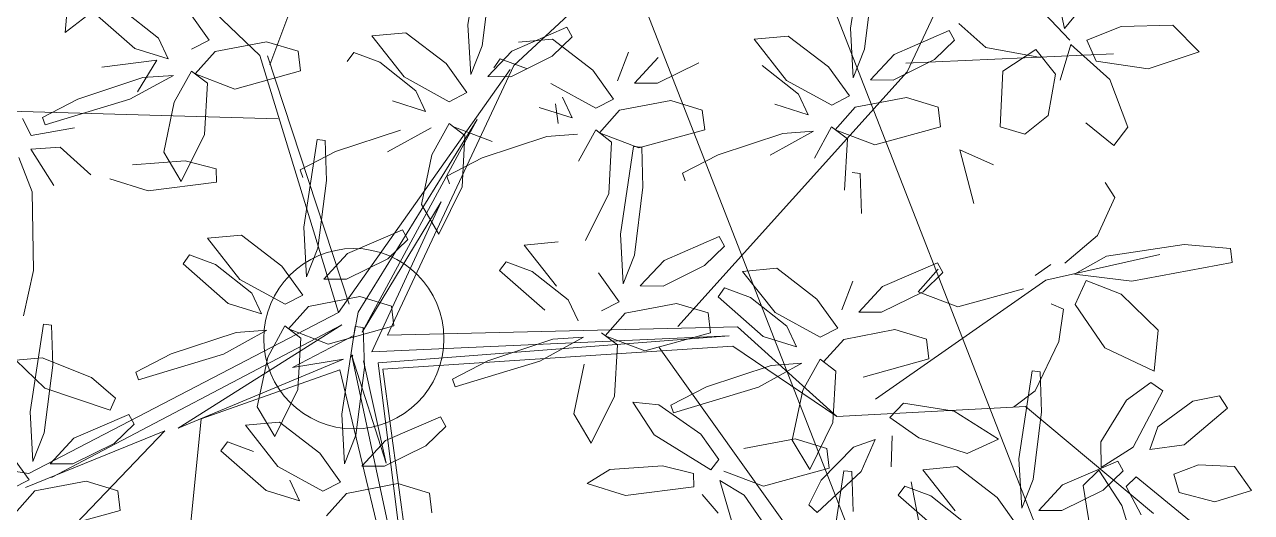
# Model space of a CAD drawing. Header units: millimetres. Extents: x 4980 to 19099, y 3891 to 5773.
# Drawn here: x 5585.61 to 5620.56, y 4335.84 to 4349.73 of the extents above; entities that cross this region are included whole.
import ezdxf

# ---------------------------------------------------------------- set-up
doc = ezdxf.new("R2010")
doc.units = ezdxf.units.MM
doc.layers.add('no3_ahşap gorunus on kalın', color=34, linetype='Continuous', lineweight=20)
doc.layers.add('no3_ölçü tefriş', color=252, linetype='Continuous', lineweight=0)

# ---------------------------------------------------------------- blocks, each defined once
blk = doc.blocks.new('p34')
at = {"color": 44}
for p, q in [((1694.436, -14137.067), (1688.808, -14122.302)), ((1694.72, -14136.809), (1705.34, -14126.519)), ((1676.283, -14137.346), (1673.404, -14131.319)), ((1687.482, -14137.116), (1682.755, -14132.766)), ((1676.318, -14137.098), (1670.396, -14136.858)), ((1692.198, -14143.891), (1694.497, -14136.818)), ((1692.508, -14144.125), (1694.72, -14136.809)), ((1682.842, -14144.569), (1676.283, -14137.346)), ((1691.114, -14144.782), (1687.482, -14137.116)), ((1692.508, -14144.125), (1687.589, -14137.234)), ((1694.199, -14138.612), (1712.916, -14138.004)), ((1691.944, -14144.122), (1688.533, -14138.654)), ((1688.533, -14138.654), (1691.834, -14144.693)), ((1691.834, -14144.693), (1689.564, -14140.991)), ((1689.564, -14140.991), (1691.56, -14145.247)), ((1677.216, -14146.653), (1672.35, -14143.293)), ((1692.072, -14144.782), (1691.944, -14144.122)), ((1692.508, -14144.125), (1701.348, -14148.674)), ((1681.141, -14144.583), (1678.323, -14147.141)), ((1691.114, -14144.782), (1681.141, -14144.583)), ((1692.412, -14144.474), (1697.09, -14147.395)), ((1700.697, -14148.791), (1692.412, -14144.474)), ((1691.56, -14145.247), (1681.376, -14144.838)), ((1681.376, -14144.838), (1691.38, -14145.568)), ((1693.827, -14145.686), (1692.072, -14144.782)), ((1683.379, -14145.161), (1673.489, -14159.11)), ((1681.275, -14145.128), (1678.323, -14147.141)), ((1691.245, -14145.741), (1681.275, -14145.128)), ((1690.433, -14153.439), (1692.127, -14145.361)), ((1692.127, -14145.361), (1691.165, -14148.417)), ((1689.745, -14157.312), (1691.245, -14145.741)), ((1692.477, -14145.759), (1689.745, -14157.312)), ((1691.38, -14145.568), (1690.433, -14153.439)), ((1691.165, -14148.417), (1691.795, -14145.506)), ((1697.09, -14147.395), (1692.365, -14145.451)), ((1692.365, -14145.451), (1693.827, -14145.686)), ((1696.426, -14147.139), (1692.477, -14145.759)), ((1701.348, -14148.674), (1714.309, -14146.676)), ((1672.948, -14146.882), (1669.312, -14149.94)), ((1678.323, -14147.141), (1672.948, -14146.882)), ((1696.426, -14147.139), (1697.633, -14158.576)), ((1701.444, -14149.067), (1697.468, -14147.471)), ((1709.373, -14159.799), (1697.468, -14147.471))]:
    blk.add_line(p, q, dxfattribs=at)
at = {"color": 66}
for p, q in [((1688.785, -14135.956), (1688.395, -14133.462)), ((1677.89, -14136.095), (1677.501, -14133.601)), ((1677.241, -14134.764), (1677.493, -14136.692)), ((1688.136, -14134.625), (1688.387, -14136.553)), ((1671.792, -14136.131), (1671.058, -14135.243)), ((1671.638, -14136.465), (1672.554, -14135.503)), ((1671.951, -14135.381), (1671.792, -14136.131)), ((1674.8, -14135.974), (1674.036, -14136.66)), ((1670.178, -14136.083), (1671.155, -14136.461)), ((1675.075, -14136.176), (1674.925, -14136.453)), ((1676.648, -14136.847), (1675.075, -14136.176)), ((1677.814, -14137.507), (1677.89, -14136.095)), ((1679.661, -14136.312), (1678.517, -14137.197)), ((1680.634, -14136.398), (1679.661, -14136.312)), ((1670.508, -14137.585), (1671.613, -14136.585)), ((1671.155, -14136.461), (1670.892, -14137.062)), ((1671.613, -14136.585), (1671.927, -14137.595)), ((1674.036, -14136.66), (1672.481, -14136.956)), ((1674.925, -14136.453), (1675.495, -14137.001)), ((1679.714, -14137.573), (1680.634, -14136.398)), ((1672.054, -14137.426), (1672.614, -14136.724)), ((1672.614, -14136.724), (1673.558, -14137.339)), ((1675.495, -14137.001), (1676.676, -14137.578)), ((1677.328, -14137.572), (1676.648, -14136.847)), ((1677.493, -14136.692), (1677.814, -14137.507)), ((1673.558, -14137.339), (1673.639, -14138.924)), ((1678.517, -14137.197), (1677.929, -14138.025)), ((1680.409, -14137.146), (1679.38, -14137.964)), ((1672.267, -14138.604), (1672.054, -14137.426)), ((1676.676, -14137.578), (1677.328, -14137.572)), ((1678.433, -14138.281), (1679.714, -14137.573)), ((1675.403, -14138.349), (1676.301, -14138.074)), ((1676.301, -14138.074), (1677.762, -14138.346)), ((1677.929, -14138.025), (1678.433, -14138.281)), ((1679.38, -14137.964), (1679.105, -14138.555)), ((1675.335, -14138.911), (1675.403, -14138.349)), ((1677.762, -14138.346), (1678.334, -14138.985)), ((1679.105, -14138.555), (1680.052, -14138.253)), ((1673.639, -14138.924), (1672.934, -14139.129)), ((1677.21, -14139.42), (1675.335, -14138.911)), ((1678.334, -14138.985), (1677.21, -14139.42)), ((1678.437, -14138.902), (1677.989, -14139.247)), ((1678.932, -14139.79), (1678.437, -14138.902)), ((1679.829, -14139.082), (1678.955, -14139.021)), ((1678.955, -14139.021), (1680.196, -14139.698)), ((1677.989, -14139.247), (1678.078, -14140.708)), ((1673.828, -14140.004), (1674.787, -14139.573)), ((1674.787, -14139.573), (1674.396, -14141.103)), ((1677.63, -14140.231), (1677.599, -14141.368)), ((1677.859, -14140.206), (1677.63, -14140.231))]:
    blk.add_line(p, q, dxfattribs=at)
at = {"color": 64}
for p, q in [((1700.262, -14136.123), (1700.157, -14134.95)), ((1696.743, -14135.534), (1696.154, -14136.363)), ((1698.635, -14135.483), (1697.606, -14136.301)), ((1698.277, -14136.591), (1699.56, -14135.459)), ((1688.709, -14137.368), (1688.785, -14135.956)), ((1699.644, -14135.657), (1700.262, -14136.123)), ((1667.963, -14136.813), (1668.711, -14136.044)), ((1668.711, -14136.044), (1670.178, -14136.083)), ((1685.969, -14136.037), (1685.82, -14136.314)), ((1685.82, -14136.314), (1686.39, -14136.862)), ((1687.543, -14136.708), (1685.969, -14136.037)), ((1690.556, -14136.173), (1689.412, -14137.057)), ((1691.529, -14136.259), (1690.556, -14136.173)), ((1690.608, -14137.433), (1691.529, -14136.259)), ((1697.606, -14136.301), (1697.331, -14136.893)), ((1686.38, -14136.372), (1685.235, -14137.256)), ((1687.352, -14136.458), (1686.38, -14136.372)), ((1688.387, -14136.553), (1688.709, -14137.368)), ((1693.561, -14137.249), (1693.628, -14136.687)), ((1693.628, -14136.687), (1694.527, -14136.412)), ((1694.527, -14136.412), (1695.987, -14136.683)), ((1695.987, -14136.683), (1696.56, -14137.323)), ((1696.154, -14136.363), (1696.659, -14136.619)), ((1697.331, -14136.893), (1698.277, -14136.591)), ((1669.418, -14137.287), (1667.963, -14136.813)), ((1684.046, -14137.631), (1683.366, -14136.907)), ((1684.211, -14136.752), (1684.532, -14137.567)), ((1686.39, -14136.862), (1687.571, -14137.439)), ((1687.867, -14136.927), (1687.127, -14137.206)), ((1688.223, -14137.432), (1687.543, -14136.708)), ((1688.052, -14137.181), (1687.867, -14136.927)), ((1691.304, -14137.007), (1690.275, -14137.825)), ((1692.043, -14136.728), (1691.304, -14137.007)), ((1692.229, -14136.982), (1692.043, -14136.728)), ((1698.206, -14137.822), (1697.652, -14136.93)), ((1697.652, -14136.93), (1699.22, -14137.114)), ((1670.892, -14137.062), (1669.418, -14137.287)), ((1682.213, -14137.061), (1683.394, -14137.637)), ((1685.235, -14137.256), (1684.647, -14138.085)), ((1689.412, -14137.057), (1688.823, -14137.886)), ((1695.436, -14137.758), (1693.561, -14137.249)), ((1698.054, -14137.419), (1697.18, -14137.359)), ((1697.18, -14137.359), (1698.422, -14138.035)), ((1670.004, -14138.943), (1670.508, -14137.585)), ((1683.394, -14137.637), (1684.046, -14137.631)), ((1685.151, -14138.341), (1686.432, -14137.632)), ((1687.571, -14137.439), (1688.223, -14137.432)), ((1689.328, -14138.142), (1690.608, -14137.433)), ((1699.903, -14138.022), (1698.054, -14137.419)), ((1684.647, -14138.085), (1685.151, -14138.341)), ((1686.098, -14138.024), (1685.823, -14138.615)), ((1688.823, -14137.886), (1689.328, -14138.142)), ((1690.275, -14137.825), (1690, -14138.416)), ((1698.422, -14138.035), (1700.841, -14138.756)), ((1700.917, -14138.539), (1699.903, -14138.022)), ((1682.053, -14138.971), (1682.121, -14138.409)), ((1682.121, -14138.409), (1683.019, -14138.134)), ((1683.019, -14138.134), (1684.48, -14138.406)), ((1684.48, -14138.406), (1685.052, -14139.045)), ((1685.823, -14138.615), (1686.77, -14138.313)), ((1686.23, -14138.772), (1686.297, -14138.21)), ((1690, -14138.416), (1690.946, -14138.114)), ((1672.934, -14139.129), (1672.267, -14138.604)), ((1689.332, -14138.763), (1688.884, -14139.108)), ((1689.827, -14139.65), (1689.332, -14138.763)), ((1700.841, -14138.756), (1700.917, -14138.539)), ((1701.487, -14138.568), (1701.24, -14139.054)), ((1670.402, -14139.461), (1670.004, -14138.943)), ((1671.196, -14138.819), (1670.402, -14139.461)), ((1681.677, -14139.685), (1679.829, -14139.082)), ((1683.928, -14139.48), (1682.053, -14138.971)), ((1685.052, -14139.045), (1683.928, -14139.48)), ((1685.155, -14138.962), (1684.708, -14139.307)), ((1685.65, -14139.849), (1685.155, -14138.962)), ((1686.547, -14139.142), (1685.673, -14139.081)), ((1689.228, -14138.846), (1688.105, -14139.281)), ((1688.884, -14139.108), (1688.973, -14140.569)), ((1689.849, -14138.882), (1691.091, -14139.558)), ((1692.572, -14139.545), (1690.723, -14138.943)), ((1701.24, -14139.054), (1700.006, -14138.839)), ((1683.85, -14139.46), (1683.819, -14140.597)), ((1684.079, -14139.435), (1683.85, -14139.46)), ((1684.468, -14141.929), (1684.079, -14139.435)), ((1684.708, -14139.307), (1684.796, -14140.768)), ((1688.396, -14139.744), (1686.547, -14139.142)), ((1692.867, -14139.229), (1692.836, -14140.366)), ((1693.096, -14139.204), (1692.867, -14139.229)), ((1693.485, -14141.698), (1693.096, -14139.204)), ((1700.415, -14139.392), (1699.544, -14140.179)), ((1701.248, -14139.447), (1700.415, -14139.392)), ((1700.599, -14140.479), (1701.248, -14139.447)), ((1682.691, -14140.201), (1681.677, -14139.685)), ((1689.409, -14140.261), (1688.396, -14139.744)), ((1690.133, -14141.064), (1689.827, -14139.65)), ((1693.586, -14140.062), (1692.572, -14139.545)), ((1701.216, -14140.656), (1701.596, -14139.676)), ((1670.648, -14140.517), (1670.379, -14140.941)), ((1682.615, -14140.419), (1682.691, -14140.201)), ((1689.333, -14140.479), (1689.409, -14140.261)), ((1683.819, -14140.597), (1684.07, -14142.525)), ((1684.796, -14140.768), (1685.46, -14142.104)), ((1688.973, -14140.569), (1689.637, -14141.905)), ((1670.379, -14140.941), (1670.877, -14142.023)), ((1689.637, -14141.905), (1690.133, -14141.064)), ((1670.877, -14142.023), (1671.814, -14142.803)), ((1681.653, -14142.01), (1681.503, -14142.287)), ((1683.226, -14142.681), (1681.653, -14142.01)), ((1687.212, -14142.232), (1686.239, -14142.146)), ((1686.291, -14143.406), (1687.212, -14142.232)), ((1667.041, -14142.803), (1667.087, -14142.407)), ((1667.087, -14142.407), (1668.406, -14142.289)), ((1668.406, -14142.289), (1670.62, -14142.611)), ((1672.35, -14143.293), (1669.101, -14142.57)), ((1670.62, -14142.611), (1671.541, -14143.118)), ((1681.503, -14142.287), (1682.073, -14142.834)), ((1669.901, -14143.33), (1667.041, -14142.803)), ((1672.654, -14143.156), (1672.205, -14142.847)), ((1675.433, -14142.781), (1675.283, -14143.058)), ((1675.419, -14142.964), (1675.992, -14143.603)), ((1677.006, -14143.452), (1675.433, -14142.781)), ((1680.019, -14142.917), (1678.875, -14143.801)), ((1680.992, -14143.003), (1680.019, -14142.917)), ((1682.073, -14142.834), (1683.254, -14143.411)), ((1683.906, -14143.405), (1683.226, -14142.681)), ((1686.987, -14142.979), (1685.958, -14143.797)), ((1686.629, -14144.086), (1687.912, -14142.955)), ((1687.726, -14142.701), (1686.987, -14142.979)), ((1687.912, -14142.955), (1687.726, -14142.701)), ((1671.541, -14143.118), (1669.901, -14143.33)), ((1670.213, -14143.7), (1671.205, -14143.304)), ((1671.205, -14143.304), (1671.52, -14143.981)), ((1675.283, -14143.058), (1675.853, -14143.606)), ((1677.85, -14143.296), (1678.172, -14144.111)), ((1680.071, -14144.177), (1680.992, -14143.003)), ((1674.868, -14144.038), (1672.993, -14143.53)), ((1675.992, -14143.603), (1674.868, -14144.038)), ((1675.853, -14143.606), (1677.034, -14144.182)), ((1677.686, -14144.176), (1677.006, -14143.452)), ((1681.506, -14143.472), (1680.767, -14143.75)), ((1681.692, -14143.726), (1681.506, -14143.472)), ((1669.162, -14144.725), (1670.213, -14143.7)), ((1671.52, -14143.981), (1670.683, -14145.224)), ((1672.203, -14143.96), (1671.858, -14144.112)), ((1678.875, -14143.801), (1678.287, -14144.63)), ((1680.767, -14143.75), (1679.738, -14144.568)), ((1680.409, -14144.857), (1681.692, -14143.726)), ((1671.858, -14144.112), (1671.99, -14145.039)), ((1677.034, -14144.182), (1677.686, -14144.176)), ((1678.791, -14144.886), (1680.071, -14144.177)), ((1669.279, -14145.887), (1669.162, -14144.725)), ((1675.76, -14144.954), (1676.659, -14144.679)), ((1676.659, -14144.679), (1678.119, -14144.95)), ((1678.287, -14144.63), (1678.791, -14144.886)), ((1679.738, -14144.568), (1679.463, -14145.16)), ((1671.99, -14145.039), (1672.675, -14146.436)), ((1675.693, -14145.516), (1675.76, -14144.954)), ((1678.119, -14144.95), (1678.692, -14145.59)), ((1679.463, -14145.16), (1680.409, -14144.857)), ((1670.683, -14145.224), (1669.279, -14145.887)), ((1677.568, -14146.025), (1675.693, -14145.516)), ((1678.795, -14145.506), (1678.347, -14145.852)), ((1679.29, -14146.394), (1678.795, -14145.506)), ((1680.187, -14145.686), (1679.313, -14145.626)), ((1679.313, -14145.626), (1680.554, -14146.302)), ((1672.521, -14145.896), (1672.49, -14147.033)), ((1672.75, -14145.871), (1672.521, -14145.896)), ((1673.139, -14148.365), (1672.75, -14145.871)), ((1678.347, -14145.852), (1678.436, -14147.313)), ((1669.034, -14146.453), (1669.379, -14146.214)), ((1669.889, -14148.048), (1669.034, -14146.453)), ((1669.379, -14146.214), (1670.068, -14146.713)), ((1672.675, -14146.436), (1673.293, -14146.902)), ((1679.596, -14147.808), (1679.29, -14146.394)), ((1668.178, -14146.749), (1669.183, -14147.476)), ((1670.068, -14146.713), (1670.801, -14147.891)), ((1676.427, -14146.768), (1674.984, -14147.01)), ((1676.818, -14147.177), (1676.427, -14146.768)), ((1672.49, -14147.033), (1672.742, -14148.961)), ((1674.984, -14147.01), (1673.725, -14147.811)), ((1675.987, -14147.762), (1676.818, -14147.177)), ((1669.183, -14147.476), (1669.41, -14148.12)), ((1673.725, -14147.811), (1674.614, -14148.215)), ((1674.614, -14148.215), (1675.987, -14147.762)), ((1676.785, -14148.579), (1676.753, -14147.704)), ((1677.85, -14148.015), (1677.233, -14147.804)), ((1677.233, -14147.804), (1677.633, -14148.713)), ((1670.8, -14148.625), (1669.889, -14148.048)), ((1670.801, -14147.891), (1670.8, -14148.625)), ((1670.324, -14148.446), (1670.175, -14148.723)), ((1671.898, -14149.117), (1670.324, -14148.446)), ((1673.063, -14149.776), (1673.139, -14148.365)), ((1670.175, -14148.723), (1670.744, -14149.27)), ((1670.216, -14149.706), (1670.864, -14148.697)), ((1670.864, -14148.697), (1671.313, -14149.137)), ((1674.911, -14148.582), (1673.766, -14149.466)), ((1675.883, -14148.668), (1674.911, -14148.582)), ((1674.963, -14149.842), (1675.883, -14148.668)), ((1670.744, -14149.27), (1671.925, -14149.847)), ((1671.313, -14149.137), (1671.041, -14150.851)), ((1672.577, -14149.841), (1671.898, -14149.117)), ((1672.742, -14148.961), (1673.063, -14149.776)), ((1676.398, -14149.137), (1675.658, -14149.415)), ((1676.212, -14149.009), (1675.749, -14151.491)), ((1673.766, -14149.466), (1673.178, -14150.295)), ((1675.658, -14149.415), (1674.63, -14150.233)), ((1671.925, -14149.847), (1672.577, -14149.841))]:
    blk.add_line(p, q, dxfattribs=at)
at = {"color": 62}
for p, q in [((1696.56, -14137.323), (1695.436, -14137.758)), ((1696.663, -14137.239), (1696.215, -14137.585)), ((1697.158, -14138.127), (1696.663, -14137.239)), ((1696.215, -14137.585), (1696.304, -14139.046)), ((1697.464, -14139.541), (1697.158, -14138.127)), ((1696.304, -14139.046), (1696.968, -14140.382)), ((1695.975, -14140.027), (1696.855, -14139.797)), ((1696.855, -14139.797), (1698.359, -14139.901)), ((1696.968, -14140.382), (1697.464, -14139.541)), ((1693.51, -14140.28), (1693.586, -14140.062)), ((1695.964, -14140.404), (1695.975, -14140.027)), ((1692.836, -14140.366), (1693.088, -14142.294)), ((1697.913, -14140.644), (1695.964, -14140.404)), ((1699.004, -14140.296), (1697.913, -14140.644)), ((1701.191, -14142.894), (1701.216, -14140.656)), ((1684.392, -14143.34), (1684.468, -14141.929)), ((1690.67, -14141.779), (1690.521, -14142.056)), ((1692.243, -14142.45), (1690.67, -14141.779)), ((1693.409, -14143.109), (1693.485, -14141.698)), ((1695.257, -14141.915), (1694.112, -14142.799)), ((1696.229, -14142.001), (1695.257, -14141.915)), ((1690.521, -14142.056), (1691.09, -14142.603)), ((1695.309, -14143.175), (1696.229, -14142.001)), ((1684.07, -14142.525), (1684.392, -14143.34)), ((1691.09, -14142.603), (1692.271, -14143.18)), ((1692.923, -14143.174), (1692.243, -14142.45)), ((1693.088, -14142.294), (1693.409, -14143.109)), ((1696.743, -14142.47), (1696.004, -14142.748)), ((1696.929, -14142.724), (1696.743, -14142.47)), ((1694.112, -14142.799), (1693.524, -14143.628)), ((1696.004, -14142.748), (1694.975, -14143.566)), ((1695.647, -14143.855), (1696.929, -14142.724)), ((1701.483, -14144.185), (1701.191, -14142.894)), ((1685.095, -14143.03), (1684.507, -14143.859)), ((1692.271, -14143.18), (1692.923, -14143.174)), ((1694.028, -14143.883), (1695.309, -14143.175)), ((1683.254, -14143.411), (1683.906, -14143.405)), ((1690.998, -14143.952), (1691.896, -14143.677)), ((1691.896, -14143.677), (1693.357, -14143.948)), ((1693.524, -14143.628), (1694.028, -14143.883)), ((1694.975, -14143.566), (1694.7, -14144.158)), ((1681.98, -14144.183), (1682.879, -14143.907)), ((1682.879, -14143.907), (1684.339, -14144.179)), ((1684.507, -14143.859), (1685.011, -14144.114)), ((1685.958, -14143.797), (1685.683, -14144.389)), ((1690.93, -14144.514), (1690.998, -14143.952)), ((1693.357, -14143.948), (1693.929, -14144.588)), ((1694.7, -14144.158), (1695.647, -14143.855)), ((1681.913, -14144.745), (1681.98, -14144.183)), ((1684.339, -14144.179), (1684.912, -14144.818)), ((1692.805, -14145.023), (1690.93, -14144.514)), ((1691.807, -14144.554), (1691.776, -14145.691)), ((1692.036, -14144.529), (1691.807, -14144.554)), ((1692.425, -14147.023), (1692.036, -14144.529)), ((1693.929, -14144.588), (1692.805, -14145.023)), ((1694.032, -14144.504), (1693.584, -14144.85)), ((1694.527, -14145.392), (1694.032, -14144.504)), ((1695.424, -14144.684), (1694.55, -14144.624)), ((1694.55, -14144.624), (1695.791, -14145.3)), ((1697.273, -14145.287), (1695.424, -14144.684)), ((1700.684, -14144.451), (1700.653, -14145.588)), ((1700.912, -14144.426), (1700.684, -14144.451)), ((1701.302, -14146.92), (1700.912, -14144.426)), ((1683.788, -14145.253), (1681.913, -14144.745)), ((1684.912, -14144.818), (1683.788, -14145.253)), ((1685.015, -14144.735), (1684.567, -14145.081)), ((1686.407, -14144.915), (1685.533, -14144.855)), ((1685.533, -14144.855), (1686.774, -14145.531)), ((1688.255, -14145.518), (1686.407, -14144.915)), ((1693.584, -14144.85), (1693.673, -14146.31)), ((1684.567, -14145.081), (1684.656, -14146.541)), ((1694.833, -14146.806), (1694.527, -14145.392)), ((1695.791, -14145.3), (1698.21, -14146.021)), ((1698.286, -14145.804), (1697.273, -14145.287)), ((1699.554, -14145.948), (1700.951, -14145.379)), ((1700.951, -14145.379), (1701.704, -14145.45)), ((1682.035, -14146.289), (1680.187, -14145.686)), ((1685.816, -14147.036), (1685.51, -14145.623)), ((1686.774, -14145.531), (1689.193, -14146.252)), ((1689.269, -14146.035), (1688.255, -14145.518)), ((1691.776, -14145.691), (1692.028, -14147.62)), ((1700.653, -14145.588), (1700.904, -14147.516)), ((1701.704, -14145.45), (1700.877, -14146.242)), ((1689.193, -14146.252), (1689.269, -14146.035)), ((1698.21, -14146.021), (1698.286, -14145.804)), ((1698.865, -14146.541), (1699.554, -14145.948)), ((1680.554, -14146.302), (1682.973, -14147.023)), ((1683.049, -14146.806), (1682.035, -14146.289)), ((1693.673, -14146.31), (1694.337, -14147.646)), ((1700.877, -14146.242), (1699.022, -14146.884)), ((1667.195, -14146.953), (1667.421, -14146.6)), ((1667.421, -14146.6), (1668.178, -14146.749)), ((1682.202, -14147.635), (1683.396, -14146.796)), ((1682.973, -14147.023), (1683.049, -14146.806)), ((1683.396, -14146.796), (1684.129, -14146.708)), ((1684.129, -14146.708), (1683.53, -14147.645)), ((1684.656, -14146.541), (1685.32, -14147.877)), ((1694.337, -14147.646), (1694.833, -14146.806)), ((1699.022, -14146.884), (1698.865, -14146.541)), ((1668.436, -14147.994), (1667.195, -14146.953)), ((1685.32, -14147.877), (1685.816, -14147.036)), ((1689.61, -14147.104), (1689.461, -14147.381)), ((1691.184, -14147.775), (1689.61, -14147.104)), ((1692.349, -14148.435), (1692.425, -14147.023)), ((1698.487, -14147.001), (1698.337, -14147.278)), ((1700.06, -14147.672), (1698.487, -14147.001)), ((1701.226, -14148.331), (1701.302, -14146.92)), ((1678.436, -14147.313), (1679.1, -14148.649)), ((1689.461, -14147.381), (1690.03, -14147.929)), ((1694.197, -14147.24), (1693.052, -14148.124)), ((1695.169, -14147.326), (1694.197, -14147.24)), ((1694.249, -14148.5), (1695.169, -14147.326)), ((1698.337, -14147.278), (1698.907, -14147.825)), ((1678.614, -14148.049), (1679.513, -14147.773)), ((1679.1, -14148.649), (1679.596, -14147.808)), ((1679.513, -14147.773), (1680.973, -14148.045)), ((1681.687, -14148.351), (1682.202, -14147.635)), ((1683.53, -14147.645), (1681.917, -14148.65)), ((1691.863, -14148.499), (1691.184, -14147.775)), ((1692.028, -14147.62), (1692.349, -14148.435)), ((1695.684, -14147.795), (1694.944, -14148.074)), ((1695.869, -14148.049), (1695.684, -14147.795)), ((1698.907, -14147.825), (1700.088, -14148.402)), ((1700.74, -14148.396), (1700.06, -14147.672)), ((1669.41, -14148.12), (1668.436, -14147.994)), ((1678.772, -14148.952), (1677.85, -14148.015)), ((1678.546, -14148.611), (1678.614, -14148.049)), ((1690.03, -14147.929), (1691.211, -14148.505)), ((1693.052, -14148.124), (1692.464, -14148.953)), ((1694.587, -14149.181), (1695.869, -14148.049)), ((1666.997, -14148.615), (1668.023, -14148.565)), ((1668.023, -14148.565), (1668.726, -14148.827)), ((1681.917, -14148.65), (1681.687, -14148.351)), ((1682.411, -14148.753), (1683.291, -14148.523)), ((1683.291, -14148.523), (1684.796, -14148.627)), ((1691.211, -14148.505), (1691.863, -14148.499)), ((1692.969, -14149.209), (1694.249, -14148.5)), ((1666.521, -14149.301), (1666.997, -14148.615)), ((1668.289, -14150.142), (1669.805, -14148.893)), ((1668.726, -14148.827), (1668.579, -14149.346)), ((1669.805, -14148.893), (1670.088, -14149.173)), ((1677.633, -14148.713), (1678.894, -14149.87)), ((1677.898, -14148.713), (1677.868, -14149.85)), ((1678.127, -14148.688), (1677.898, -14148.713)), ((1678.517, -14151.182), (1678.127, -14148.688)), ((1680.422, -14149.119), (1678.546, -14148.611)), ((1681.545, -14148.684), (1680.422, -14149.119)), ((1682.401, -14149.13), (1682.411, -14148.753)), ((1684.796, -14148.627), (1685.441, -14149.022)), ((1693.915, -14148.892), (1693.641, -14149.483)), ((1698.814, -14149.174), (1699.713, -14148.898)), ((1670.088, -14149.173), (1669.663, -14149.982)), ((1676.584, -14149.391), (1676.398, -14149.137)), ((1679.127, -14149.658), (1678.772, -14148.952)), ((1680.97, -14149.376), (1681.66, -14148.951)), ((1681.66, -14148.951), (1681.318, -14150.157)), ((1684.35, -14149.37), (1682.401, -14149.13)), ((1685.441, -14149.022), (1684.35, -14149.37)), ((1689.938, -14149.277), (1690.836, -14149.002)), ((1690.836, -14149.002), (1692.297, -14149.274)), ((1692.297, -14149.274), (1692.869, -14149.913)), ((1692.464, -14148.953), (1692.969, -14149.209)), ((1693.641, -14149.483), (1694.587, -14149.181)), ((1698.747, -14149.736), (1698.814, -14149.174)), ((1667.564, -14149.618), (1666.521, -14149.301)), ((1668.579, -14149.346), (1667.564, -14149.618)), ((1675.301, -14150.522), (1676.584, -14149.391)), ((1680.023, -14150.76), (1680.97, -14149.376)), ((1682.168, -14149.344), (1681.719, -14149.88)), ((1689.87, -14149.839), (1689.938, -14149.277)), ((1669.711, -14151.349), (1670.216, -14149.706)), ((1678.894, -14149.87), (1679.127, -14149.658))]:
    blk.add_line(p, q, dxfattribs=at)
at = {"color": 60}
for p, q in [((1700.904, -14147.516), (1701.226, -14148.331)), ((1701.929, -14148.021), (1701.341, -14148.85)), ((1700.088, -14148.402), (1700.74, -14148.396)), ((1699.713, -14148.898), (1701.173, -14149.17)), ((1701.341, -14148.85), (1701.845, -14149.105)), ((1701.173, -14149.17), (1701.746, -14149.809)), ((1700.622, -14150.244), (1698.747, -14149.736))]:
    blk.add_line(p, q, dxfattribs=at)
at = {"color": 0}
blk.add_circle((1692.072, -14144.874, 33.324), 2.566, dxfattribs=at)
blk.add_circle((1692.127, -14145.361), 0.0214)

msp = doc.modelspace()

# ---------------------------------------------------------------- linework, layer by layer
at = {"layer": 'no3_ahşap gorunus on kalın', "extrusion": (-0.000424385, 0.002254, 0.999997), "elevation": 7.391}
msp.add_lwpolyline([(5584.149, 4316.733), (5538.082, 4434.71), (5570.685, 4447.44), (5616.752, 4329.463), (5584.149, 4316.733)], dxfattribs=at)
msp.add_lwpolyline([(5586.988, 4323.209), (5544.558, 4431.871), (5567.846, 4440.964), (5610.276, 4332.302)], close=True, dxfattribs=at)

# ---------------------------------------------------------------- block references
at = {"layer": 'no3_ölçü tefriş', "xscale": -1, "rotation": 0.2328300535295913}
msp.add_blockref('p34', (7229.566, 18492.421, -0.803), dxfattribs=at)

doc.saveas('drawing.dxf')
